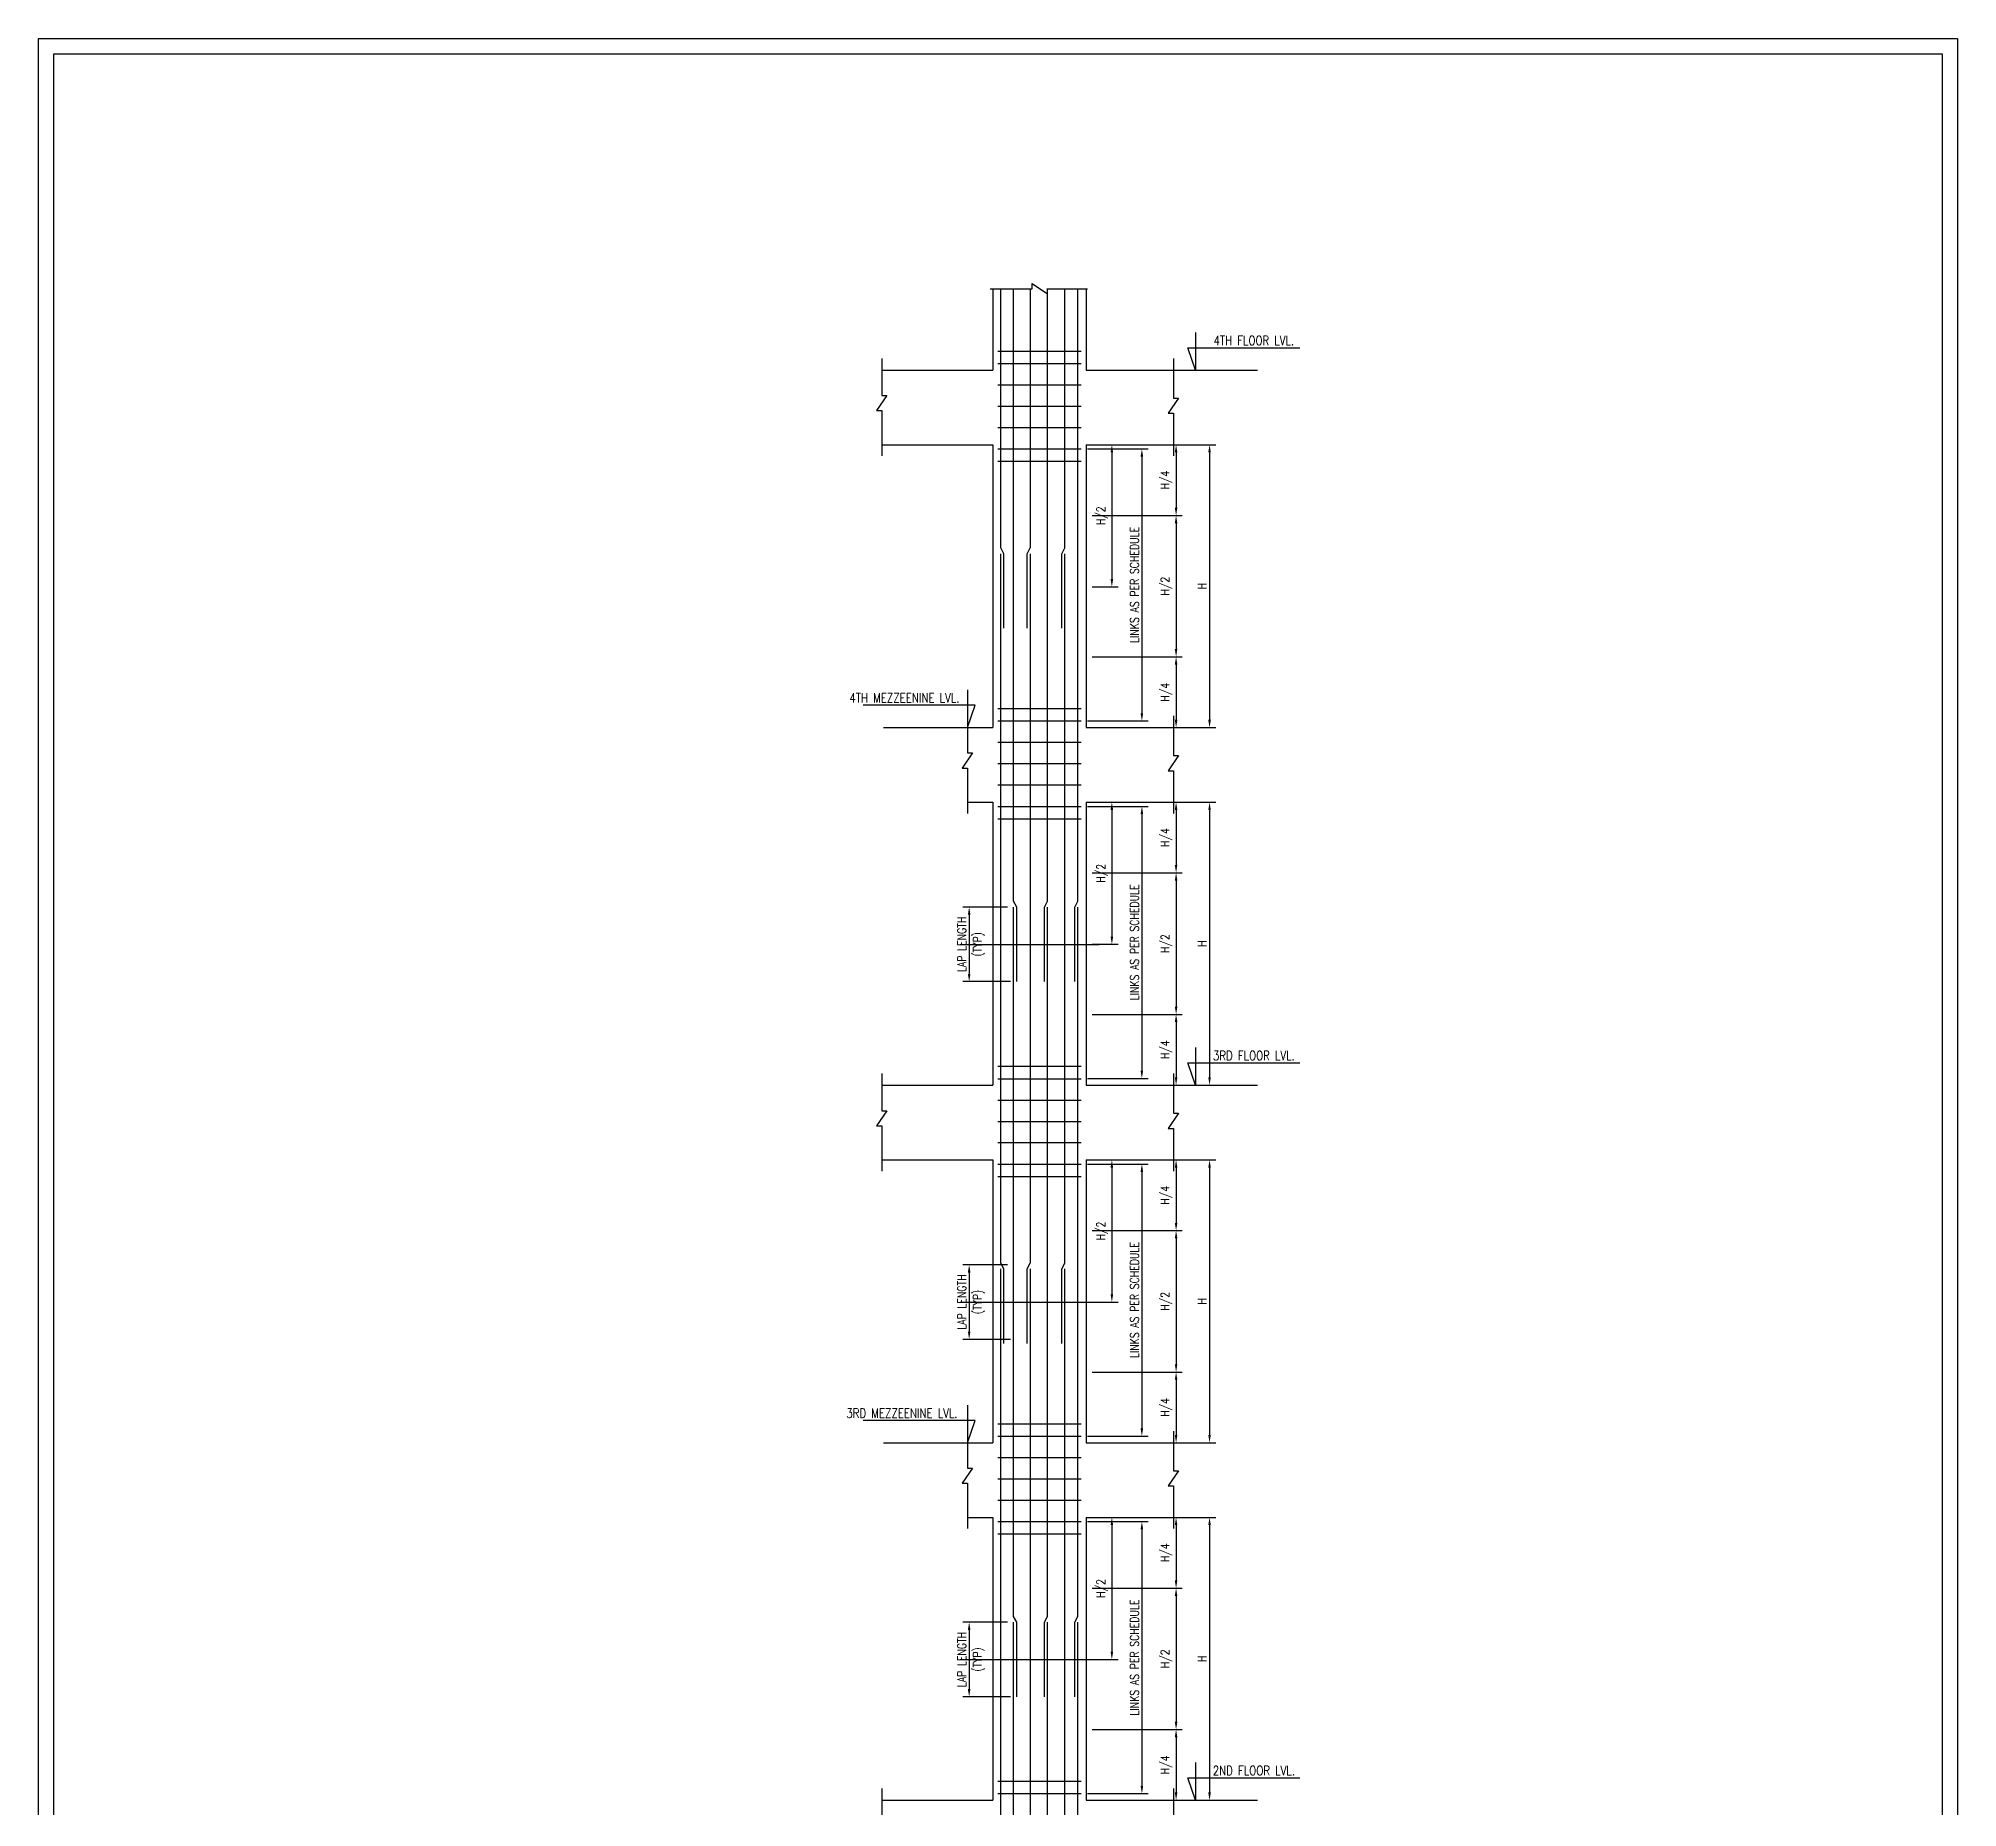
# Model space of a CAD drawing. Extents: x 455722 to 1142355, y -625363 to -272741.
# Drawn here: x 835173 to 896904, y -368410 to -311494 of the extents above; entities that cross this region are included whole.
import ezdxf
from ezdxf.enums import TextEntityAlignment as Align
from ezdxf.lldxf.tags import DXFTag

# ---------------------------------------------------------------- set-up
doc = ezdxf.new("R2010")
doc.units = 0
doc.header["$LTSCALE"] = 500
doc.header["$MEASUREMENT"] = 0
doc.layers.get('DEFPOINTS').update_dxf_attribs({"color": 4})
for name, color, linetype in [('CEN', 8, 'CENTER'), ('DIM', 5, 'Continuous'), ('LINK', 2, 'Continuous'), ('S-CONCRET LINE', 4, 'Continuous'), ('S-REINFORCEMENT', 6, 'Continuous'), ('TXT1', 2, 'Continuous')]:
    doc.layers.add(name, color=color, linetype=linetype)
doc.styles.add('ROMAND', font='romand')
doc.styles.add('ROMANS', font='r.shx', dxfattribs={"width": 0.8, "height": 275, "bigfont": 'bigfont.shx'})
tags = doc.linetypes.add('CENTER', pattern=[2, 1.25, -0.25, 0.25, -0.25]).pattern_tags.tags
tags[10:11] = [DXFTag(74, 4), DXFTag(75, 0), DXFTag(340, '0'), DXFTag(46, 1.0), DXFTag(50, 0.0), DXFTag(44, 0.0), DXFTag(45, 0.0)]
tags[8:9] = [DXFTag(74, 4), DXFTag(75, 0), DXFTag(340, '0'), DXFTag(46, 1.0), DXFTag(50, 0.0), DXFTag(44, 0.0), DXFTag(45, 0.0)]
tags[6:7] = [DXFTag(74, 4), DXFTag(75, 0), DXFTag(340, '0'), DXFTag(46, 1.0), DXFTag(50, 0.0), DXFTag(44, 0.0), DXFTag(45, 0.0)]
tags[4:5] = [DXFTag(74, 4), DXFTag(75, 0), DXFTag(340, '0'), DXFTag(46, 1.0), DXFTag(50, 0.0), DXFTag(44, 0.0), DXFTag(45, 0.0)]
doc.dimstyles.new('dim25', dxfattribs={"dimtxt": 250, "dimasz": 250, "dimexe": 200, "dimexo": 200, "dimgap": 100, "dimtad": 1, "dimdec": 0, "dimlfac": 0.25, "dimzin": 0, "dimdsep": 46, "dimtxsty": 'ROMANS', "dimcen": 0, "dimclrd": 5, "dimclre": 5, "dimclrt": 4, "dimadec": 0, "dimazin": 0, "dimtfac": 1, "dimtdec": 0, "dimtix": 1, "dimtofl": 0, "dimtmove": 2, "dimatfit": 3, "dimfxl": 0, "dimtolj": 1, "dimtzin": 0, "dimlwd": -1, "dimlwe": -1, "dimarcsym": 0})

# ---------------------------------------------------------------- blocks, each defined once
blk = doc.blocks.new('*D629')
at = {"layer": 'DEFPOINTS', "color": 0}
for p in [(870276, -359073), (870276, -368173), (872843, -368173)]:
    blk.add_point(p, dxfattribs=at)
at = {"layer": 'DIM', "color": 5}
for p, q in [((870476, -359073), (873043, -359073)), ((872843, -359323), (872843, -367923)), ((870476, -368173), (873043, -368173))]:
    blk.add_line(p, q, dxfattribs=at)
for points in [[(872884, -359323), (872801, -359323), (872843, -359073)], [(872801, -367923), (872884, -367923), (872843, -368173)]]:
    blk.add_solid(points, dxfattribs=at)
at = {"layer": 'DIM', "color": 4, "insert": (872605, -363623), "char_height": 275, "attachment_point": 5, "rotation": 90, "style": 'ROMANS'}
blk.add_mtext('\\A1;H', dxfattribs=at)
blk = doc.blocks.new('*D630')
at = {"layer": 'DEFPOINTS', "color": 0}
for p in [(868718, -359207), (868718, -367960), (870666, -367960)]:
    blk.add_point(p, dxfattribs=at)
at = {"layer": 'DIM', "color": 5}
for p, q in [((868918, -359207), (870866, -359207)), ((870666, -359457), (870666, -367710)), ((868918, -367960), (870866, -367960))]:
    blk.add_line(p, q, dxfattribs=at)
for points in [[(870707, -359457), (870624, -359457), (870666, -359207)], [(870624, -367710), (870707, -367710), (870666, -367960)]]:
    blk.add_solid(points, dxfattribs=at)
at = {"layer": 'DIM', "color": 4, "insert": (870428, -363583), "char_height": 275, "attachment_point": 5, "rotation": 90, "style": 'ROMANS'}
blk.add_mtext('\\A1;LINKS AS PER SCHEDULE', dxfattribs=at)
blk = doc.blocks.new('*D631')
at = {"layer": 'DEFPOINTS', "color": 0}
for p in [(868870, -359073), (868870, -363646), (869701, -363646)]:
    blk.add_point(p, dxfattribs=at)
at = {"layer": 'DIM', "color": 5}
for p, q in [((869070, -359073), (869901, -359073)), ((869701, -359323), (869701, -363396)), ((869070, -363646), (869901, -363646))]:
    blk.add_line(p, q, dxfattribs=at)
for points in [[(869742, -359323), (869659, -359323), (869701, -359073)], [(869659, -363396), (869742, -363396), (869701, -363646)]]:
    blk.add_solid(points, dxfattribs=at)
at = {"layer": 'DIM', "color": 4, "insert": (869391, -361360), "char_height": 275, "attachment_point": 5, "rotation": 90, "style": 'ROMANS'}
blk.add_mtext('\\A1;H/2', dxfattribs=at)
blk = doc.blocks.new('*D632')
at = {"layer": 'DEFPOINTS', "color": 0}
for p in [(866542, -362446), (865110, -364846), (866642, -364846)]:
    blk.add_point(p, dxfattribs=at)
at = {"layer": 'DIM', "color": 5}
for p, q in [((866342, -362446), (864910, -362446)), ((865110, -362696), (865110, -364596)), ((866442, -364846), (864910, -364846))]:
    blk.add_line(p, q, dxfattribs=at)
for points in [[(865152, -362696), (865069, -362696), (865110, -362446)], [(865069, -364596), (865152, -364596), (865110, -364846)]]:
    blk.add_solid(points, dxfattribs=at)
at = {"layer": 'DIM', "color": 4, "char_height": 275, "attachment_point": 5, "rotation": 90, "style": 'ROMANS'}
for s, insert in [('\\A1;LAP LENGTH', (864873, -363646)), ('(TYP)', (865420, -363646))]:
    blk.add_mtext(s, dxfattribs=dict(at, insert=insert))
blk = doc.blocks.new('*D633')
at = {"layer": 'DEFPOINTS', "color": 0}
for p in [(871071, -359073), (868870, -361348), (871766, -361348)]:
    blk.add_point(p, dxfattribs=at)
at = {"layer": 'DIM', "color": 5}
for p, q in [((871271, -359073), (871966, -359073)), ((871766, -359323), (871766, -361098)), ((869070, -361348), (871966, -361348))]:
    blk.add_line(p, q, dxfattribs=at)
for points in [[(871808, -359323), (871725, -359323), (871766, -359073)], [(871725, -361098), (871808, -361098), (871766, -361348)]]:
    blk.add_solid(points, dxfattribs=at)
at = {"layer": 'DIM', "color": 4, "insert": (871457, -360211), "char_height": 275, "attachment_point": 5, "rotation": 90, "style": 'ROMANS'}
blk.add_mtext('\\A1;H/4', dxfattribs=at)
blk = doc.blocks.new('*D634')
at = {"layer": 'DEFPOINTS', "color": 0}
for p in [(868870, -361348), (868870, -365898), (871766, -365898)]:
    blk.add_point(p, dxfattribs=at)
at = {"layer": 'DIM', "color": 5}
for p, q in [((869070, -361348), (871966, -361348)), ((871766, -361598), (871766, -365648)), ((869070, -365898), (871966, -365898))]:
    blk.add_line(p, q, dxfattribs=at)
for points in [[(871808, -361598), (871725, -361598), (871766, -361348)], [(871725, -365648), (871808, -365648), (871766, -365898)]]:
    blk.add_solid(points, dxfattribs=at)
at = {"layer": 'DIM', "color": 4, "insert": (871457, -363623), "char_height": 275, "attachment_point": 5, "rotation": 90, "style": 'ROMANS'}
blk.add_mtext('\\A1;H/2', dxfattribs=at)
blk = doc.blocks.new('*D635')
at = {"layer": 'DEFPOINTS', "color": 0}
for p in [(868870, -365898), (871224, -368173), (871766, -368173)]:
    blk.add_point(p, dxfattribs=at)
at = {"layer": 'DIM', "color": 5}
for p, q in [((869070, -365898), (871966, -365898)), ((871766, -366148), (871766, -367923)), ((871424, -368173), (871966, -368173))]:
    blk.add_line(p, q, dxfattribs=at)
for points in [[(871808, -366148), (871725, -366148), (871766, -365898)], [(871725, -367923), (871808, -367923), (871766, -368173)]]:
    blk.add_solid(points, dxfattribs=at)
at = {"layer": 'DIM', "color": 4, "insert": (871457, -367036), "char_height": 275, "attachment_point": 5, "rotation": 90, "style": 'ROMANS'}
blk.add_mtext('\\A1;H/4', dxfattribs=at)
blk = doc.blocks.new('*D636')
at = {"layer": 'DEFPOINTS', "color": 0}
for p in [(870276, -347573), (870276, -356673), (872843, -356673)]:
    blk.add_point(p, dxfattribs=at)
at = {"layer": 'DIM', "color": 5}
for p, q in [((870476, -347573), (873043, -347573)), ((872843, -347823), (872843, -356423)), ((870476, -356673), (873043, -356673))]:
    blk.add_line(p, q, dxfattribs=at)
for points in [[(872884, -347823), (872801, -347823), (872843, -347573)], [(872801, -356423), (872884, -356423), (872843, -356673)]]:
    blk.add_solid(points, dxfattribs=at)
at = {"layer": 'DIM', "color": 4, "insert": (872605, -352123), "char_height": 275, "attachment_point": 5, "rotation": 90, "style": 'ROMANS'}
blk.add_mtext('\\A1;H', dxfattribs=at)
blk = doc.blocks.new('*D637')
at = {"layer": 'DEFPOINTS', "color": 0}
for p in [(868718, -347707), (868718, -356460), (870666, -356460)]:
    blk.add_point(p, dxfattribs=at)
at = {"layer": 'DIM', "color": 5}
for p, q in [((868918, -347707), (870866, -347707)), ((870666, -347957), (870666, -356210)), ((868918, -356460), (870866, -356460))]:
    blk.add_line(p, q, dxfattribs=at)
for points in [[(870707, -347957), (870624, -347957), (870666, -347707)], [(870624, -356210), (870707, -356210), (870666, -356460)]]:
    blk.add_solid(points, dxfattribs=at)
at = {"layer": 'DIM', "color": 4, "insert": (870428, -352083), "char_height": 275, "attachment_point": 5, "rotation": 90, "style": 'ROMANS'}
blk.add_mtext('\\A1;LINKS AS PER SCHEDULE', dxfattribs=at)
blk = doc.blocks.new('*D638')
at = {"layer": 'DEFPOINTS', "color": 0}
for p in [(868870, -347573), (868870, -352146), (869701, -352146)]:
    blk.add_point(p, dxfattribs=at)
at = {"layer": 'DIM', "color": 5}
for p, q in [((869070, -347573), (869901, -347573)), ((869701, -347823), (869701, -351896)), ((869070, -352146), (869901, -352146))]:
    blk.add_line(p, q, dxfattribs=at)
for points in [[(869742, -347823), (869659, -347823), (869701, -347573)], [(869659, -351896), (869742, -351896), (869701, -352146)]]:
    blk.add_solid(points, dxfattribs=at)
at = {"layer": 'DIM', "color": 4, "insert": (869391, -349860), "char_height": 275, "attachment_point": 5, "rotation": 90, "style": 'ROMANS'}
blk.add_mtext('\\A1;H/2', dxfattribs=at)
blk = doc.blocks.new('*D639')
at = {"layer": 'DEFPOINTS', "color": 0}
for p in [(866542, -350946), (865110, -353346), (866642, -353346)]:
    blk.add_point(p, dxfattribs=at)
at = {"layer": 'DIM', "color": 5}
for p, q in [((866342, -350946), (864910, -350946)), ((865110, -351196), (865110, -353096)), ((866442, -353346), (864910, -353346))]:
    blk.add_line(p, q, dxfattribs=at)
for points in [[(865152, -351196), (865069, -351196), (865110, -350946)], [(865069, -353096), (865152, -353096), (865110, -353346)]]:
    blk.add_solid(points, dxfattribs=at)
at = {"layer": 'DIM', "color": 4, "char_height": 275, "attachment_point": 5, "rotation": 90, "style": 'ROMANS'}
for s, insert in [('\\A1;LAP LENGTH', (864873, -352146)), ('(TYP)', (865420, -352146))]:
    blk.add_mtext(s, dxfattribs=dict(at, insert=insert))
blk = doc.blocks.new('*D640')
at = {"layer": 'DEFPOINTS', "color": 0}
for p in [(871071, -347573), (868870, -349848), (871766, -349848)]:
    blk.add_point(p, dxfattribs=at)
at = {"layer": 'DIM', "color": 5}
for p, q in [((871271, -347573), (871966, -347573)), ((871766, -347823), (871766, -349598)), ((869070, -349848), (871966, -349848))]:
    blk.add_line(p, q, dxfattribs=at)
for points in [[(871808, -347823), (871725, -347823), (871766, -347573)], [(871725, -349598), (871808, -349598), (871766, -349848)]]:
    blk.add_solid(points, dxfattribs=at)
at = {"layer": 'DIM', "color": 4, "insert": (871457, -348711), "char_height": 275, "attachment_point": 5, "rotation": 90, "style": 'ROMANS'}
blk.add_mtext('\\A1;H/4', dxfattribs=at)
blk = doc.blocks.new('*D641')
at = {"layer": 'DEFPOINTS', "color": 0}
for p in [(868870, -349848), (868870, -354398), (871766, -354398)]:
    blk.add_point(p, dxfattribs=at)
at = {"layer": 'DIM', "color": 5}
for p, q in [((869070, -349848), (871966, -349848)), ((871766, -350098), (871766, -354148)), ((869070, -354398), (871966, -354398))]:
    blk.add_line(p, q, dxfattribs=at)
for points in [[(871808, -350098), (871725, -350098), (871766, -349848)], [(871725, -354148), (871808, -354148), (871766, -354398)]]:
    blk.add_solid(points, dxfattribs=at)
at = {"layer": 'DIM', "color": 4, "insert": (871457, -352123), "char_height": 275, "attachment_point": 5, "rotation": 90, "style": 'ROMANS'}
blk.add_mtext('\\A1;H/2', dxfattribs=at)
blk = doc.blocks.new('*D642')
at = {"layer": 'DEFPOINTS', "color": 0}
for p in [(868870, -354398), (871224, -356673), (871766, -356673)]:
    blk.add_point(p, dxfattribs=at)
at = {"layer": 'DIM', "color": 5}
for p, q in [((869070, -354398), (871966, -354398)), ((871766, -354648), (871766, -356423)), ((871424, -356673), (871966, -356673))]:
    blk.add_line(p, q, dxfattribs=at)
for points in [[(871808, -354648), (871725, -354648), (871766, -354398)], [(871725, -356423), (871808, -356423), (871766, -356673)]]:
    blk.add_solid(points, dxfattribs=at)
at = {"layer": 'DIM', "color": 4, "insert": (871457, -355536), "char_height": 275, "attachment_point": 5, "rotation": 90, "style": 'ROMANS'}
blk.add_mtext('\\A1;H/4', dxfattribs=at)
blk = doc.blocks.new('*D643')
at = {"layer": 'DEFPOINTS', "color": 0}
for p in [(870276, -336066), (870276, -345166), (872843, -345166)]:
    blk.add_point(p, dxfattribs=at)
at = {"layer": 'DIM', "color": 5}
for p, q in [((870476, -336066), (873043, -336066)), ((872843, -336316), (872843, -344916)), ((870476, -345166), (873043, -345166))]:
    blk.add_line(p, q, dxfattribs=at)
for points in [[(872884, -336316), (872801, -336316), (872843, -336066)], [(872801, -344916), (872884, -344916), (872843, -345166)]]:
    blk.add_solid(points, dxfattribs=at)
at = {"layer": 'DIM', "color": 4, "insert": (872605, -340616), "char_height": 275, "attachment_point": 5, "rotation": 90, "style": 'ROMANS'}
blk.add_mtext('\\A1;H', dxfattribs=at)
blk = doc.blocks.new('*D644')
at = {"layer": 'DEFPOINTS', "color": 0}
for p in [(868718, -336200), (868718, -344953), (870666, -344953)]:
    blk.add_point(p, dxfattribs=at)
at = {"layer": 'DIM', "color": 5}
for p, q in [((868918, -336200), (870866, -336200)), ((870666, -336450), (870666, -344703)), ((868918, -344953), (870866, -344953))]:
    blk.add_line(p, q, dxfattribs=at)
for points in [[(870707, -336450), (870624, -336450), (870666, -336200)], [(870624, -344703), (870707, -344703), (870666, -344953)]]:
    blk.add_solid(points, dxfattribs=at)
at = {"layer": 'DIM', "color": 4, "insert": (870428, -340576), "char_height": 275, "attachment_point": 5, "rotation": 90, "style": 'ROMANS'}
blk.add_mtext('\\A1;LINKS AS PER SCHEDULE', dxfattribs=at)
blk = doc.blocks.new('*D645')
at = {"layer": 'DEFPOINTS', "color": 0}
for p in [(868870, -336066), (868870, -340638), (869701, -340638)]:
    blk.add_point(p, dxfattribs=at)
at = {"layer": 'DIM', "color": 5}
for p, q in [((869070, -336066), (869901, -336066)), ((869701, -336316), (869701, -340388)), ((869070, -340638), (869901, -340638))]:
    blk.add_line(p, q, dxfattribs=at)
for points in [[(869742, -336316), (869659, -336316), (869701, -336066)], [(869659, -340388), (869742, -340388), (869701, -340638)]]:
    blk.add_solid(points, dxfattribs=at)
at = {"layer": 'DIM', "color": 4, "insert": (869391, -338352), "char_height": 275, "attachment_point": 5, "rotation": 90, "style": 'ROMANS'}
blk.add_mtext('\\A1;H/2', dxfattribs=at)
blk = doc.blocks.new('*D646')
at = {"layer": 'DEFPOINTS', "color": 0}
for p in [(866542, -339438), (865110, -341838), (866642, -341838)]:
    blk.add_point(p, dxfattribs=at)
at = {"layer": 'DIM', "color": 5}
for p, q in [((866342, -339438), (864910, -339438)), ((865110, -339688), (865110, -341588)), ((866442, -341838), (864910, -341838))]:
    blk.add_line(p, q, dxfattribs=at)
for points in [[(865152, -339688), (865069, -339688), (865110, -339438)], [(865069, -341588), (865152, -341588), (865110, -341838)]]:
    blk.add_solid(points, dxfattribs=at)
at = {"layer": 'DIM', "color": 4, "char_height": 275, "attachment_point": 5, "rotation": 90, "style": 'ROMANS'}
for s, insert in [('\\A1;LAP LENGTH', (864873, -340638)), ('(TYP)', (865420, -340638))]:
    blk.add_mtext(s, dxfattribs=dict(at, insert=insert))
blk = doc.blocks.new('*D647')
at = {"layer": 'DEFPOINTS', "color": 0}
for p in [(871071, -336066), (868870, -338341), (871766, -338341)]:
    blk.add_point(p, dxfattribs=at)
at = {"layer": 'DIM', "color": 5}
for p, q in [((871271, -336066), (871966, -336066)), ((871766, -336316), (871766, -338091)), ((869070, -338341), (871966, -338341))]:
    blk.add_line(p, q, dxfattribs=at)
for points in [[(871808, -336316), (871725, -336316), (871766, -336066)], [(871725, -338091), (871808, -338091), (871766, -338341)]]:
    blk.add_solid(points, dxfattribs=at)
at = {"layer": 'DIM', "color": 4, "insert": (871457, -337204), "char_height": 275, "attachment_point": 5, "rotation": 90, "style": 'ROMANS'}
blk.add_mtext('\\A1;H/4', dxfattribs=at)
blk = doc.blocks.new('*D648')
at = {"layer": 'DEFPOINTS', "color": 0}
for p in [(868870, -338341), (868870, -342891), (871766, -342891)]:
    blk.add_point(p, dxfattribs=at)
at = {"layer": 'DIM', "color": 5}
for p, q in [((869070, -338341), (871966, -338341)), ((871766, -338591), (871766, -342641)), ((869070, -342891), (871966, -342891))]:
    blk.add_line(p, q, dxfattribs=at)
for points in [[(871808, -338591), (871725, -338591), (871766, -338341)], [(871725, -342641), (871808, -342641), (871766, -342891)]]:
    blk.add_solid(points, dxfattribs=at)
at = {"layer": 'DIM', "color": 4, "insert": (871457, -340616), "char_height": 275, "attachment_point": 5, "rotation": 90, "style": 'ROMANS'}
blk.add_mtext('\\A1;H/2', dxfattribs=at)
blk = doc.blocks.new('*D649')
at = {"layer": 'DEFPOINTS', "color": 0}
for p in [(868870, -342891), (871224, -345166), (871766, -345166)]:
    blk.add_point(p, dxfattribs=at)
at = {"layer": 'DIM', "color": 5}
for p, q in [((869070, -342891), (871966, -342891)), ((871766, -343141), (871766, -344916)), ((871424, -345166), (871966, -345166))]:
    blk.add_line(p, q, dxfattribs=at)
for points in [[(871808, -343141), (871725, -343141), (871766, -342891)], [(871725, -344916), (871808, -344916), (871766, -345166)]]:
    blk.add_solid(points, dxfattribs=at)
at = {"layer": 'DIM', "color": 4, "insert": (871457, -344029), "char_height": 275, "attachment_point": 5, "rotation": 90, "style": 'ROMANS'}
blk.add_mtext('\\A1;H/4', dxfattribs=at)
blk = doc.blocks.new('*D650')
at = {"layer": 'DEFPOINTS', "color": 0}
for p in [(870276, -324566), (870276, -333666), (872843, -333666)]:
    blk.add_point(p, dxfattribs=at)
at = {"layer": 'DIM', "color": 5}
for p, q in [((870476, -324566), (873043, -324566)), ((872843, -324816), (872843, -333416)), ((870476, -333666), (873043, -333666))]:
    blk.add_line(p, q, dxfattribs=at)
for points in [[(872884, -324816), (872801, -324816), (872843, -324566)], [(872801, -333416), (872884, -333416), (872843, -333666)]]:
    blk.add_solid(points, dxfattribs=at)
at = {"layer": 'DIM', "color": 4, "insert": (872605, -329116), "char_height": 275, "attachment_point": 5, "rotation": 90, "style": 'ROMANS'}
blk.add_mtext('\\A1;H', dxfattribs=at)
blk = doc.blocks.new('*D651')
at = {"layer": 'DEFPOINTS', "color": 0}
for p in [(868718, -324700), (868718, -333453), (870666, -333453)]:
    blk.add_point(p, dxfattribs=at)
at = {"layer": 'DIM', "color": 5}
for p, q in [((868918, -324700), (870866, -324700)), ((870666, -324950), (870666, -333203)), ((868918, -333453), (870866, -333453))]:
    blk.add_line(p, q, dxfattribs=at)
for points in [[(870707, -324950), (870624, -324950), (870666, -324700)], [(870624, -333203), (870707, -333203), (870666, -333453)]]:
    blk.add_solid(points, dxfattribs=at)
at = {"layer": 'DIM', "color": 4, "insert": (870428, -329076), "char_height": 275, "attachment_point": 5, "rotation": 90, "style": 'ROMANS'}
blk.add_mtext('\\A1;LINKS AS PER SCHEDULE', dxfattribs=at)
blk = doc.blocks.new('*D652')
at = {"layer": 'DEFPOINTS', "color": 0}
for p in [(868870, -324566), (868870, -329138), (869701, -329138)]:
    blk.add_point(p, dxfattribs=at)
at = {"layer": 'DIM', "color": 5}
for p, q in [((869070, -324566), (869901, -324566)), ((869701, -324816), (869701, -328888)), ((869070, -329138), (869901, -329138))]:
    blk.add_line(p, q, dxfattribs=at)
for points in [[(869742, -324816), (869659, -324816), (869701, -324566)], [(869659, -328888), (869742, -328888), (869701, -329138)]]:
    blk.add_solid(points, dxfattribs=at)
at = {"layer": 'DIM', "color": 4, "insert": (869391, -326852), "char_height": 275, "attachment_point": 5, "rotation": 90, "style": 'ROMANS'}
blk.add_mtext('\\A1;H/2', dxfattribs=at)
blk = doc.blocks.new('*D653')
at = {"layer": 'DEFPOINTS', "color": 0}
for p in [(871071, -324566), (868870, -326841), (871766, -326841)]:
    blk.add_point(p, dxfattribs=at)
at = {"layer": 'DIM', "color": 5}
for p, q in [((871271, -324566), (871966, -324566)), ((871766, -324816), (871766, -326591)), ((869070, -326841), (871966, -326841))]:
    blk.add_line(p, q, dxfattribs=at)
for points in [[(871808, -324816), (871725, -324816), (871766, -324566)], [(871725, -326591), (871808, -326591), (871766, -326841)]]:
    blk.add_solid(points, dxfattribs=at)
at = {"layer": 'DIM', "color": 4, "insert": (871457, -325704), "char_height": 275, "attachment_point": 5, "rotation": 90, "style": 'ROMANS'}
blk.add_mtext('\\A1;H/4', dxfattribs=at)
blk = doc.blocks.new('*D654')
at = {"layer": 'DEFPOINTS', "color": 0}
for p in [(868870, -326841), (868870, -331391), (871766, -331391)]:
    blk.add_point(p, dxfattribs=at)
at = {"layer": 'DIM', "color": 5}
for p, q in [((869070, -326841), (871966, -326841)), ((871766, -327091), (871766, -331141)), ((869070, -331391), (871966, -331391))]:
    blk.add_line(p, q, dxfattribs=at)
for points in [[(871808, -327091), (871725, -327091), (871766, -326841)], [(871725, -331141), (871808, -331141), (871766, -331391)]]:
    blk.add_solid(points, dxfattribs=at)
at = {"layer": 'DIM', "color": 4, "insert": (871457, -329116), "char_height": 275, "attachment_point": 5, "rotation": 90, "style": 'ROMANS'}
blk.add_mtext('\\A1;H/2', dxfattribs=at)
blk = doc.blocks.new('*D655')
at = {"layer": 'DEFPOINTS', "color": 0}
for p in [(868870, -331391), (871224, -333666), (871766, -333666)]:
    blk.add_point(p, dxfattribs=at)
at = {"layer": 'DIM', "color": 5}
for p, q in [((869070, -331391), (871966, -331391)), ((871766, -331641), (871766, -333416)), ((871424, -333666), (871966, -333666))]:
    blk.add_line(p, q, dxfattribs=at)
for points in [[(871808, -331641), (871725, -331641), (871766, -331391)], [(871725, -333416), (871808, -333416), (871766, -333666)]]:
    blk.add_solid(points, dxfattribs=at)
at = {"layer": 'DIM', "color": 4, "insert": (871457, -332529), "char_height": 275, "attachment_point": 5, "rotation": 90, "style": 'ROMANS'}
blk.add_mtext('\\A1;H/4', dxfattribs=at)

msp = doc.modelspace()

# ---------------------------------------------------------------- linework, layer by layer
at = {"color": 1}
for points in [[(835172.5, -311494), (896903.5, -311494), (896903.5, -439104.5), (835172.5, -439104.5)], [(835672.5, -311994), (896403.5, -311994), (896403.5, -438604.5), (835672.5, -438604.5)]]:
    msp.add_lwpolyline(points, close=True, dxfattribs=at)
at = {"layer": 'CEN'}
for p, q in [((864825.503, -340638.389), (869295.503, -340638.389)), ((864825.503, -352145.631), (869295.503, -352145.631)), ((864825.503, -363645.631), (869295.503, -363645.631))]:
    msp.add_line(p, q, dxfattribs=at)
at = {"layer": 'DIM', "color": 3, "linetype": 'Continuous'}
for p, q in [((871681.302, -322166.139), (874379.501, -322166.139)), ((862356.317, -333666.139), (865054.517, -333666.139)), ((871681.302, -345173.381), (874379.501, -345173.381)), ((862356.317, -356673.381), (865054.517, -356673.381)), ((871681.302, -368173.381), (874379.501, -368173.381))]:
    msp.add_line(p, q, dxfattribs=at)
at = {"layer": 'DIM'}
msp.add_lwpolyline([(865782.844, -319547.357), (867140.807, -319547.357), (867140.807, -319380.993), (867627.624, -319713.721), (867627.624, -319547.357), (868921.532, -319547.357)], dxfattribs=at)
at = {"layer": 'DIM', "color": 8}
for points in [[(862298.728, -321789.174), (862298.728, -322982.232), (862465.092, -322982.232), (862132.363, -323469.048), (862298.728, -323469.048), (862298.728, -324927.862)], [(871681.302, -321789.174), (871681.302, -323064.685), (871847.666, -323064.685), (871514.937, -323551.502), (871681.302, -323551.502), (871681.302, -324927.862)], [(865054.517, -333289.174), (865054.517, -334482.232), (865220.881, -334482.232), (864888.153, -334969.048), (865054.517, -334969.048), (865054.517, -336427.862)], [(871681.302, -333289.174), (871681.302, -334564.685), (871847.666, -334564.685), (871514.937, -335051.502), (871681.302, -335051.502), (871681.302, -336427.862)], [(862298.728, -344796.417), (862298.728, -345989.474), (862465.092, -345989.474), (862132.363, -346476.291), (862298.728, -346476.291), (862298.728, -347935.104)], [(871681.302, -344796.417), (871681.302, -346071.927), (871847.666, -346071.927), (871514.937, -346558.744), (871681.302, -346558.744), (871681.302, -347935.104)], [(865054.517, -356296.417), (865054.517, -357489.474), (865220.881, -357489.474), (864888.153, -357976.291), (865054.517, -357976.291), (865054.517, -359435.104)], [(871681.302, -356296.417), (871681.302, -357571.927), (871847.666, -357571.927), (871514.937, -358058.744), (871681.302, -358058.744), (871681.302, -359435.104)], [(862298.728, -367796.417), (862298.728, -368989.474), (862465.092, -368989.474), (862132.363, -369476.291), (862298.728, -369476.291), (862298.728, -370935.104)], [(871681.302, -367796.417), (871681.302, -369071.927), (871847.666, -369071.927), (871514.937, -369558.744), (871681.302, -369558.744), (871681.302, -370935.104)]]:
    msp.add_lwpolyline(points, dxfattribs=at)
at = {"layer": 'LINK'}
for p, q in [((866037.377, -321552.977), (868717.923, -321552.977)), ((866037.377, -321952.977), (868717.923, -321952.977)), ((866037.377, -322638.977), (868717.923, -322638.977)), ((866037.377, -323324.977), (868717.923, -323324.977)), ((866037.377, -324010.977), (868717.923, -324010.977)), ((866037.377, -324699.523), (868717.923, -324699.523)), ((866037.377, -325099.523), (868717.923, -325099.523)), ((866037.377, -333052.977), (868717.923, -333052.977)), ((866037.377, -333452.977), (868717.923, -333452.977)), ((866037.377, -334138.977), (868717.923, -334138.977)), ((866037.377, -334824.977), (868717.923, -334824.977)), ((866037.377, -335510.977), (868717.923, -335510.977)), ((866037.377, -336199.523), (868717.923, -336199.523)), ((866037.377, -336599.523), (868717.923, -336599.523)), ((866037.377, -344560.219), (868717.923, -344560.219)), ((866037.377, -344960.219), (868717.923, -344960.219)), ((866037.377, -345646.219), (868717.923, -345646.219)), ((866037.377, -346332.219), (868717.923, -346332.219)), ((866037.377, -347018.219), (868717.923, -347018.219)), ((866037.377, -347706.765), (868717.923, -347706.765)), ((866037.377, -348106.765), (868717.923, -348106.765)), ((866037.377, -356060.219), (868717.923, -356060.219)), ((866037.377, -356460.219), (868717.923, -356460.219)), ((866037.377, -357146.219), (868717.923, -357146.219)), ((866037.377, -357832.219), (868717.923, -357832.219)), ((866037.377, -358518.219), (868717.923, -358518.219)), ((866037.377, -359206.765), (868717.923, -359206.765)), ((866037.377, -359606.765), (868717.923, -359606.765)), ((866037.377, -367560.219), (868717.923, -367560.219)), ((866037.377, -367960.219), (868717.923, -367960.219))]:
    msp.add_line(p, q, dxfattribs=at)
at = {"layer": 'S-CONCRET LINE', "color": 130, "linetype": 'Continuous'}
for p, q in [((865870.114, -319540.115), (865870.114, -322166.139)), ((868870.114, -319540.115), (868870.114, -322166.139)), ((862298.728, -322166.139), (865870.114, -322166.139)), ((868870.114, -322166.139), (871681.302, -322166.139)), ((862298.728, -324566.139), (865870.114, -324566.139)), ((865870.114, -324566.139), (865870.114, -331047.357)), ((868870.114, -324566.139), (868870.114, -331047.357)), ((868870.114, -324566.139), (871681.302, -324566.139)), ((865870.114, -331040.115), (865870.114, -333666.139)), ((868870.114, -331040.115), (868870.114, -333666.139)), ((865054.517, -333666.139), (865870.114, -333666.139)), ((868870.114, -333666.139), (871681.302, -333666.139)), ((865054.517, -336066.139), (865870.114, -336066.139)), ((865870.114, -336066.139), (865870.114, -345173.381)), ((868870.114, -336066.139), (868870.114, -345173.381)), ((868870.114, -336066.139), (871681.302, -336066.139)), ((862298.728, -345173.381), (865870.114, -345173.381)), ((868870.114, -345173.381), (871681.302, -345173.381)), ((862298.728, -347573.381), (865870.114, -347573.381)), ((865870.114, -347573.381), (865870.114, -354054.599)), ((868870.114, -347573.381), (868870.114, -354054.599)), ((868870.114, -347573.381), (871681.302, -347573.381)), ((865870.114, -354047.357), (865870.114, -356673.381)), ((868870.114, -354047.357), (868870.114, -356673.381)), ((865054.517, -356673.381), (865870.114, -356673.381)), ((868870.114, -356673.381), (871681.302, -356673.381)), ((865054.517, -359073.381), (865870.114, -359073.381)), ((865870.114, -359073.381), (865870.114, -368173.381)), ((868870.114, -359073.381), (868870.114, -368173.381)), ((868870.114, -359073.381), (871681.302, -359073.381)), ((862298.728, -368173.381), (865870.114, -368173.381)), ((868870.114, -368173.381), (871681.302, -368173.381))]:
    msp.add_line(p, q, dxfattribs=at)
at = {"layer": 'S-REINFORCEMENT'}
for p, q in [((866130.114, -327885.773), (866130.114, -319540.115)), ((866541.89, -339252.389), (866541.89, -319540.115)), ((867080.308, -327885.773), (867080.308, -319540.115)), ((867635.134, -339252.389), (867635.134, -319540.115)), ((868187.746, -327885.773), (868187.746, -319540.115)), ((868610.114, -339252.389), (868610.114, -319540.115)), ((866230.114, -328071.773), (866130.114, -327885.773)), ((866130.114, -350893.015), (866130.114, -328071.773)), ((866230.114, -330471.773), (866230.114, -328071.773)), ((866974.574, -328071.773), (867074.574, -327885.773)), ((866974.574, -330471.773), (866974.574, -328071.773)), ((867080.308, -350893.015), (867080.308, -328071.773)), ((868087.746, -328071.773), (868187.746, -327885.773)), ((868087.746, -330471.773), (868087.746, -328071.773)), ((868187.746, -350893.015), (868187.746, -328071.773)), ((866641.89, -339438.389), (866541.89, -339252.389)), ((866541.89, -362259.631), (866541.89, -339438.389)), ((866641.89, -341838.389), (866641.89, -339438.389)), ((867535.134, -339438.389), (867635.134, -339252.389)), ((867535.134, -341838.389), (867535.134, -339438.389)), ((867635.134, -362259.631), (867635.134, -339438.389)), ((868510.114, -339438.389), (868610.114, -339252.389)), ((868510.114, -341838.389), (868510.114, -339438.389)), ((868610.114, -362259.631), (868610.114, -339438.389)), ((866230.114, -351079.015), (866130.114, -350893.015)), ((866130.114, -396759.631), (866130.114, -351079.015)), ((866230.114, -353479.015), (866230.114, -351079.015)), ((866974.574, -351079.015), (867074.574, -350893.015)), ((866974.574, -353479.015), (866974.574, -351079.015)), ((867080.308, -396759.631), (867080.308, -351079.015)), ((868087.746, -351079.015), (868187.746, -350893.015)), ((868087.746, -353479.015), (868087.746, -351079.015)), ((868187.746, -396759.631), (868187.746, -351079.015)), ((866641.89, -362445.631), (866541.89, -362259.631)), ((867535.134, -362445.631), (867635.134, -362259.631)), ((868510.114, -362445.631), (868610.114, -362259.631)), ((866541.89, -385259.631), (866541.89, -362445.631)), ((866641.89, -364845.631), (866641.89, -362445.631)), ((867535.134, -364845.631), (867535.134, -362445.631)), ((867635.134, -385259.631), (867635.134, -362445.631)), ((868510.114, -364845.631), (868510.114, -362445.631)), ((868610.114, -385259.631), (868610.114, -362445.631))]:
    msp.add_line(p, q, dxfattribs=at)
at = {"layer": 'TXT1'}
for points in [[(872387.854, -320953.904), (872387.854, -322166.139), (872142.308, -321444.429), (875742.782, -321444.429)], [(865054.517, -332453.904), (865054.517, -333666.139), (865300.062, -332944.429), (861699.588, -332944.429)], [(872387.854, -343961.146), (872387.854, -345173.381), (872142.308, -344451.671), (875742.782, -344451.671)], [(865054.517, -355461.146), (865054.517, -356673.381), (865300.062, -355951.671), (861699.588, -355951.671)], [(872387.854, -366961.146), (872387.854, -368173.381), (872142.308, -367451.671), (875742.782, -367451.671)]]:
    msp.add_lwpolyline(points, dxfattribs=at)

# ---------------------------------------------------------------- texts
at = {"layer": 'TXT1', "style": 'ROMAND', "width": 0.8}
for s, p in [('4TH FLOOR LVL.', (874267.753, -321362.094)), ('4TH MEZZEENINE LVL.', (863029.769, -332862.094)), ('3RD FLOOR LVL.', (874267.753, -344369.336)), ('3RD MEZZEENINE LVL.', (862948.269, -355869.336)), ('2ND FLOOR LVL.', (874267.753, -367369.336))]:
    msp.add_text(s, height=300, dxfattribs=at).set_placement(p, align=Align.CENTER)

# ---------------------------------------------------------------- dimensions: what is measured, and where the dimension line sits
at = {"layer": 'DIM'}
for base, p1, p2, text, picture, middle in [((870665.749, -333452.977), (868717.923, -324699.523), (868717.923, -333452.977), 'LINKS AS PER SCHEDULE', '*D651', (870428.249, -329076.25)), ((869700.749, -329138.389), (868870.114, -324566.139), (868870.114, -329138.389), 'H/2', '*D652', (869391.225, -326852.264)), ((871766.35, -326841.139), (871071.236, -324566.139), (868870.114, -326841.139), 'H/4', '*D653', (871456.827, -325703.639)), ((872842.827, -333666.139), (870275.708, -324566.139), (870275.708, -333666.139), 'H', '*D650', (872605.327, -329116.139)), ((871766.35, -331391.139), (868870.114, -326841.139), (868870.114, -331391.139), 'H/2', '*D654', (871456.827, -329116.139)), ((871766.35, -333666.139), (868870.114, -331391.139), (871223.805, -333666.139), 'H/4', '*D655', (871456.827, -332528.639)), ((870665.749, -344952.977), (868717.923, -336199.523), (868717.923, -344952.977), 'LINKS AS PER SCHEDULE', '*D644', (870428.249, -340576.25)), ((869700.749, -340638.389), (868870.114, -336066.139), (868870.114, -340638.389), 'H/2', '*D645', (869391.225, -338352.264)), ((871766.35, -338341.139), (871071.236, -336066.139), (868870.114, -338341.139), 'H/4', '*D647', (871456.827, -337203.639)), ((872842.827, -345166.139), (870275.708, -336066.139), (870275.708, -345166.139), 'H', '*D643', (872605.327, -340616.139)), ((871766.35, -342891.139), (868870.114, -338341.139), (868870.114, -342891.139), 'H/2', '*D648', (871456.827, -340616.139)), ((865110.249, -341838.389), (866541.89, -339438.389), (866641.89, -341838.389), 'LAP LENGTH\\X(TYP)', '*D646', (865110.249, -340638.389)), ((871766.35, -345166.139), (868870.114, -342891.139), (871223.805, -345166.139), 'H/4', '*D649', (871456.827, -344028.639)), ((870665.749, -356460.219), (868717.923, -347706.765), (868717.923, -356460.219), 'LINKS AS PER SCHEDULE', '*D637', (870428.249, -352083.492)), ((869700.749, -352145.631), (868870.114, -347573.381), (868870.114, -352145.631), 'H/2', '*D638', (869391.225, -349859.506)), ((871766.35, -349848.381), (871071.236, -347573.381), (868870.114, -349848.381), 'H/4', '*D640', (871456.827, -348710.881)), ((872842.827, -356673.381), (870275.708, -347573.381), (870275.708, -356673.381), 'H', '*D636', (872605.327, -352123.381)), ((871766.35, -354398.381), (868870.114, -349848.381), (868870.114, -354398.381), 'H/2', '*D641', (871456.827, -352123.381)), ((865110.249, -353345.631), (866541.89, -350945.631), (866641.89, -353345.631), 'LAP LENGTH\\X(TYP)', '*D639', (865110.249, -352145.631)), ((871766.35, -356673.381), (868870.114, -354398.381), (871223.805, -356673.381), 'H/4', '*D642', (871456.827, -355535.881)), ((870665.749, -367960.219), (868717.923, -359206.765), (868717.923, -367960.219), 'LINKS AS PER SCHEDULE', '*D630', (870428.249, -363583.492)), ((869700.749, -363645.631), (868870.114, -359073.381), (868870.114, -363645.631), 'H/2', '*D631', (869391.225, -361359.506)), ((871766.35, -361348.381), (871071.236, -359073.381), (868870.114, -361348.381), 'H/4', '*D633', (871456.827, -360210.881)), ((872842.827, -368173.381), (870275.708, -359073.381), (870275.708, -368173.381), 'H', '*D629', (872605.327, -363623.381)), ((871766.35, -365898.381), (868870.114, -361348.381), (868870.114, -365898.381), 'H/2', '*D634', (871456.827, -363623.381)), ((865110.249, -364845.631), (866541.89, -362445.631), (866641.89, -364845.631), 'LAP LENGTH\\X(TYP)', '*D632', (865110.249, -363645.631)), ((871766.35, -368173.381), (868870.114, -365898.381), (871223.805, -368173.381), 'H/4', '*D635', (871456.827, -367035.881))]:
    dim = msp.add_linear_dim(base=base, p1=p1, p2=p2, angle=90, text=text, dimstyle='dim25', dxfattribs=at)
    dim.commit()
    dim.dimension.update_dxf_attribs({"geometry": picture, "text_midpoint": middle})

doc.saveas('drawing.dxf')
